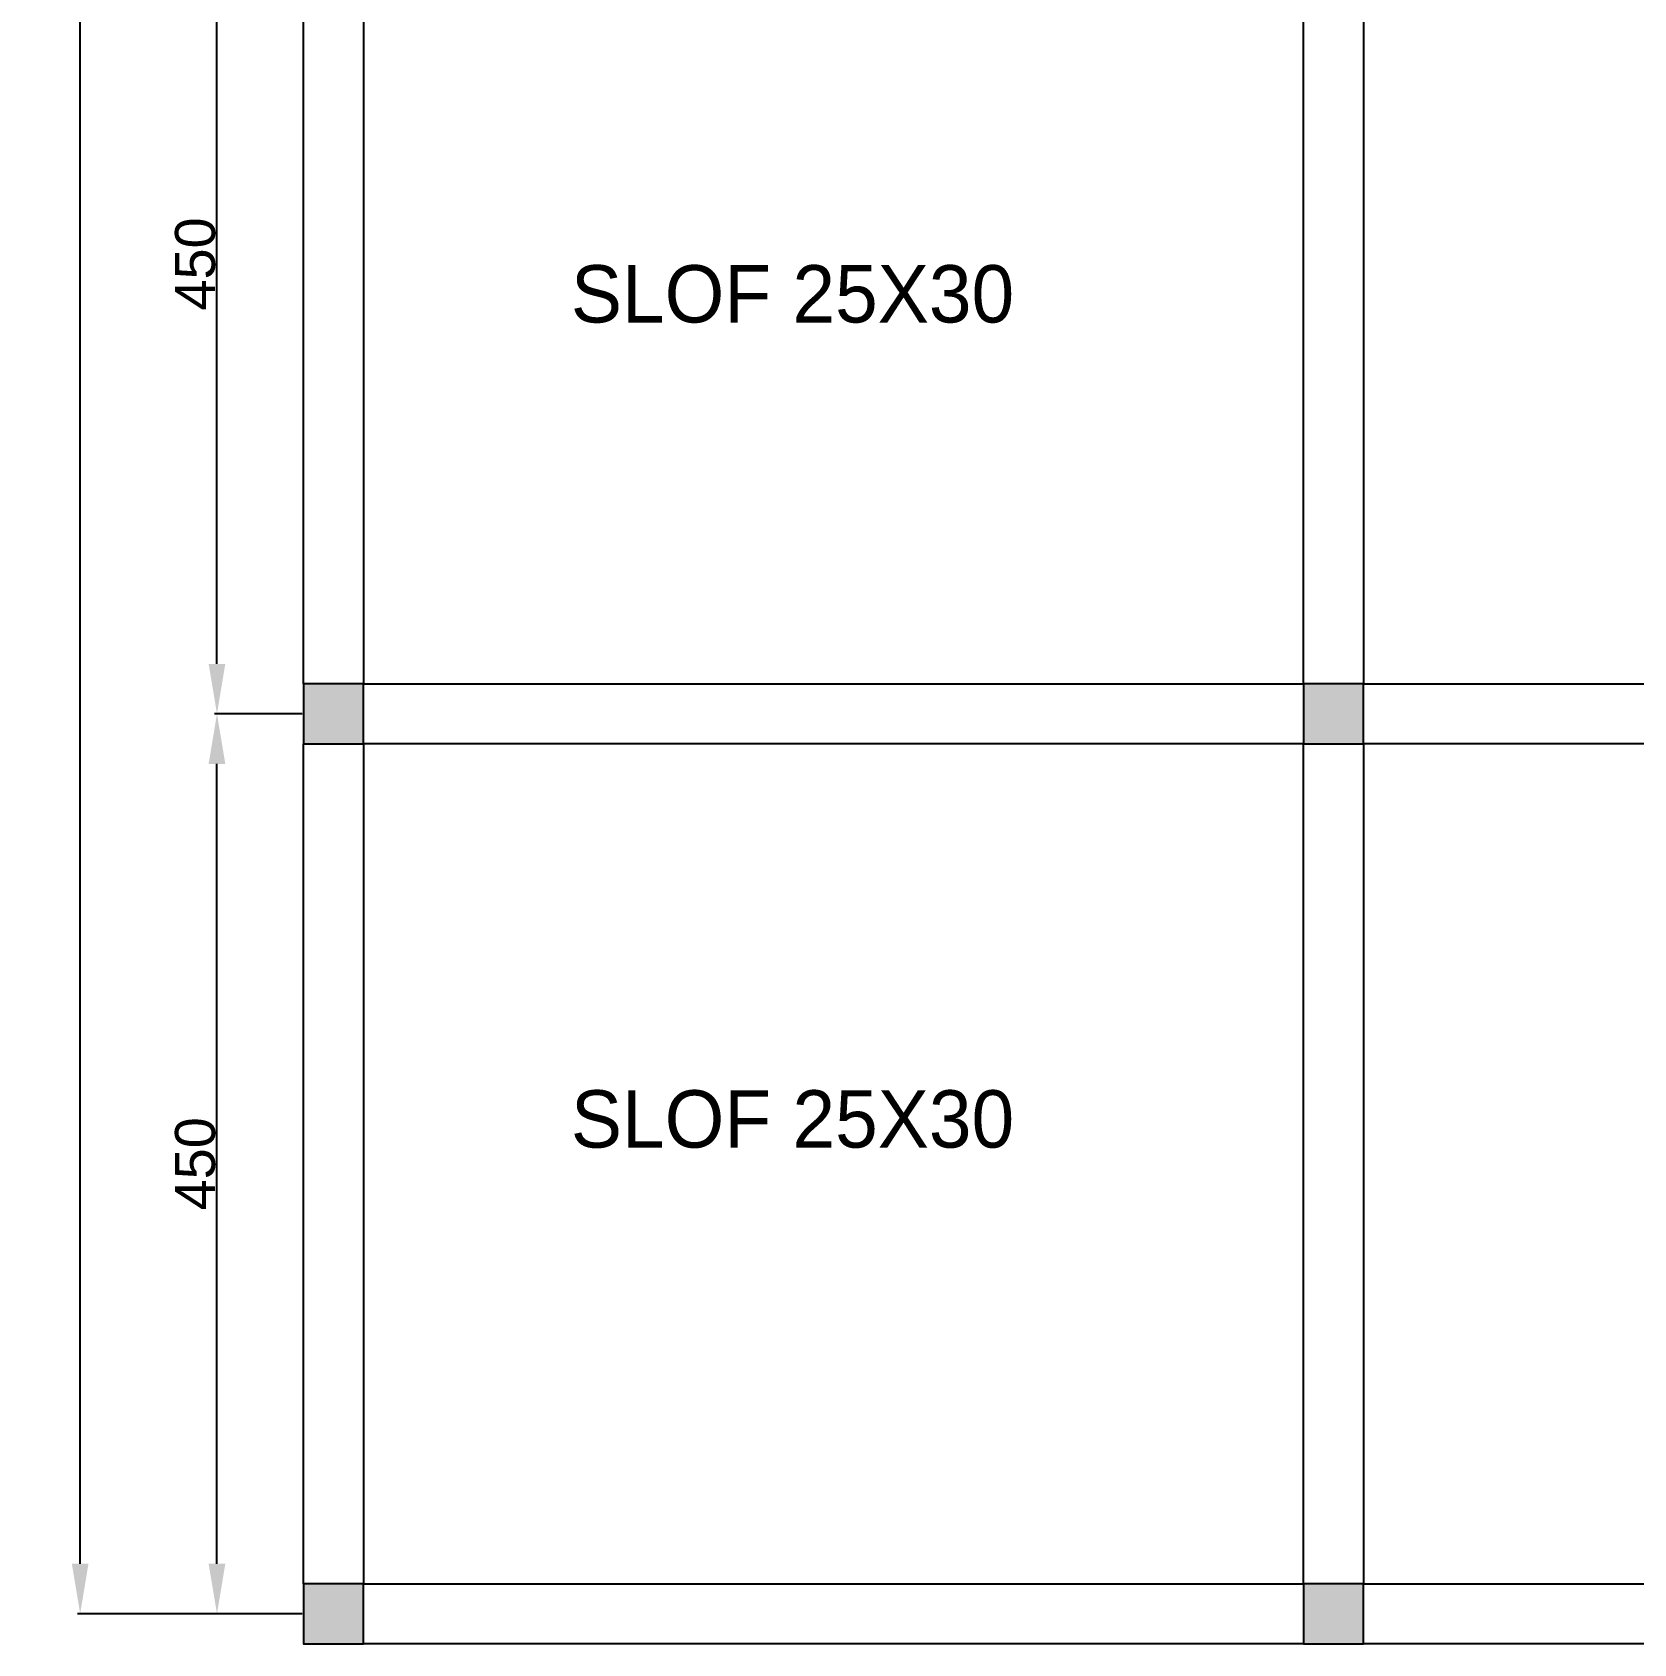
# Model space of a CAD drawing. Header units: centimetres. Extents: x 134057 to 145613, y 5028 to 39996.
# Drawn here: x 135326 to 136127, y 25707 to 26513 of the extents above; entities that cross this region are included whole.
import ezdxf

# ---------------------------------------------------------------- set-up
doc = ezdxf.new("R2010")
doc.units = ezdxf.units.CM
doc.header["$PDMODE"] = 2
for name, color, linetype in [('dinding', 151, 'Continuous'), ('kolom', 141, 'Continuous'), ('sloof', 103, 'Continuous')]:
    doc.layers.add(name, color=color, linetype=linetype)
doc.layers.add('TEKS', color=190, linetype='Continuous', lineweight=0)
doc.styles.get("Standard").update_dxf_attribs({"font": 'arial.ttf'})
doc.styles.add('TRADITIONAL', font='')
doc.styles.get('TRADITIONAL').set_extended_font_data('Traditional Arabic')
doc.dimstyles.new('ISO-25', dxfattribs={"dimtxt": 2.5, "dimasz": 2.5, "dimexe": 1.25, "dimexo": 0.625, "dimtad": 1, "dimtxsty": 'Standard', "dimcen": 2.5, "dimadec": 0, "dimazin": 0, "dimtfac": 1, "dimtmove": 0, "dimatfit": 3, "dimfxl": 1, "dimarcsym": 0})

# ---------------------------------------------------------------- blocks, each defined once
blk = doc.blocks.new('*D25')
at = {"layer": 'Defpoints', "color": 0, "transparency": 16777216}
for p in [(135418.17, 26622.13), (135461.39, 26622.13), (135461.39, 26172.13)]:
    blk.add_point(p, dxfattribs=at)
at = {"layer": 'dinding', "color": 0, "lineweight": -2, "transparency": 16777216}
for p, q in [((135460.76, 26622.13), (135416.92, 26622.13)), ((135418.17, 26197.13), (135418.17, 26597.13)), ((135460.76, 26172.13), (135416.92, 26172.13))]:
    blk.add_line(p, q, dxfattribs=at)
at = {"layer": 'dinding', "color": 0, "transparency": 16777216}
for points in [[(135414, 26597.13), (135422.34, 26597.13), (135418.17, 26622.13)], [(135414, 26197.13), (135422.34, 26197.13), (135418.17, 26172.13)]]:
    blk.add_solid(points, dxfattribs=at)
at = {"layer": 'dinding', "color": 0, "transparency": 16777216, "insert": (135407.33, 26397.13), "char_height": 20, "attachment_point": 5, "rotation": 90}
blk.add_mtext('450', dxfattribs=at)
blk = doc.blocks.new('*D26')
at = {"layer": 'Defpoints', "color": 0, "transparency": 16777216}
for p in [(135418.17, 26172.13), (135461.39, 26172.13), (135461.39, 25722.13)]:
    blk.add_point(p, dxfattribs=at)
at = {"layer": 'dinding', "color": 0, "lineweight": -2, "transparency": 16777216}
for p, q in [((135460.76, 26172.13), (135416.92, 26172.13)), ((135418.17, 25747.13), (135418.17, 26147.13)), ((135460.76, 25722.13), (135416.92, 25722.13))]:
    blk.add_line(p, q, dxfattribs=at)
at = {"layer": 'dinding', "color": 0, "transparency": 16777216}
for points in [[(135414, 26147.13), (135422.34, 26147.13), (135418.17, 26172.13)], [(135414, 25747.13), (135422.34, 25747.13), (135418.17, 25722.13)]]:
    blk.add_solid(points, dxfattribs=at)
at = {"layer": 'dinding', "color": 0, "transparency": 16777216, "insert": (135407.33, 25947.13), "char_height": 20, "attachment_point": 5, "rotation": 90}
blk.add_mtext('450', dxfattribs=at)
blk = doc.blocks.new('*D27')
at = {"layer": 'Defpoints', "color": 0, "transparency": 16777216}
for p in [(135349.77, 27522.13), (135461.39, 27522.13), (135461.39, 25722.13)]:
    blk.add_point(p, dxfattribs=at)
at = {"layer": 'dinding', "color": 0, "lineweight": -2, "transparency": 16777216}
for p, q in [((135460.76, 27522.13), (135348.52, 27522.13)), ((135349.77, 25747.13), (135349.77, 27497.13)), ((135460.76, 25722.13), (135348.52, 25722.13))]:
    blk.add_line(p, q, dxfattribs=at)
at = {"layer": 'dinding', "color": 0, "transparency": 16777216}
for points in [[(135345.6, 27497.13), (135353.93, 27497.13), (135349.77, 27522.13)], [(135345.6, 25747.13), (135353.93, 25747.13), (135349.77, 25722.13)]]:
    blk.add_solid(points, dxfattribs=at)
at = {"layer": 'dinding', "color": 0, "transparency": 16777216, "insert": (135338.93, 26622.13), "char_height": 20, "attachment_point": 5, "rotation": 90}
blk.add_mtext('1800', dxfattribs=at)

msp = doc.modelspace()

# ---------------------------------------------------------------- hatches: boundary and pattern name
at = {"layer": 'dinding', "true_color": 0x636466}
h = msp.add_hatch(color=251, dxfattribs=at)
h.dxf.hatch_style = 1
h.paths.add_polyline_path([(135491.386, 27537.129), (135461.386, 27537.129), (135461.386, 27507.129), (135491.386, 27507.129)])
h.paths.add_polyline_path([(135633.886, 27529.629), (135618.886, 27529.629), (135618.886, 27514.629), (135633.886, 27514.629)])
h.paths.add_polyline_path([(135483.886, 27329.629), (135468.886, 27329.629), (135468.886, 27314.629), (135483.886, 27314.629)])
h.paths.add_polyline_path([(135633.886, 27329.629), (135618.886, 27329.629), (135618.886, 27314.629), (135633.886, 27314.629)])
h.paths.add_polyline_path([(135991.386, 27537.129), (135961.386, 27537.129), (135961.386, 27507.129), (135991.386, 27507.129)])
h.paths.add_polyline_path([(136491.386, 27537.129), (136461.386, 27537.129), (136461.386, 27507.129), (136491.386, 27507.129)])
h.paths.add_polyline_path([(136991.386, 27537.129), (136961.386, 27537.129), (136961.386, 27507.129), (136991.386, 27507.129)])
h.paths.add_polyline_path([(137333.886, 27529.629), (137318.886, 27529.629), (137318.886, 27514.629), (137333.886, 27514.629)])
h.paths.add_polyline_path([(137491.386, 27537.129), (137461.386, 27537.129), (137461.386, 27507.129), (137491.386, 27507.129)])
h.paths.add_polyline_path([(137333.886, 27329.629), (137318.886, 27329.629), (137318.886, 27314.629), (137333.886, 27314.629)])
h.paths.add_polyline_path([(137483.886, 27329.629), (137468.886, 27329.629), (137468.886, 27314.629), (137483.886, 27314.629)])
h.paths.add_polyline_path([(137491.386, 27087.129), (137461.386, 27087.129), (137461.386, 27057.129), (137491.386, 27057.129)])
h.paths.add_polyline_path([(136991.386, 27087.129), (136961.386, 27087.129), (136961.386, 27057.129), (136991.386, 27057.129)])
h.paths.add_polyline_path([(136491.386, 27087.129), (136461.386, 27087.129), (136461.386, 27057.129), (136491.386, 27057.129)])
h.paths.add_polyline_path([(135991.386, 27087.129), (135961.386, 27087.129), (135961.386, 27057.129), (135991.386, 27057.129)])
h.paths.add_polyline_path([(135491.386, 27087.129), (135461.386, 27087.129), (135461.386, 27057.129), (135491.386, 27057.129)])
h.paths.add_polyline_path([(135491.386, 26637.129), (135461.386, 26637.129), (135461.386, 26607.129), (135491.386, 26607.129)])
h.paths.add_polyline_path([(135991.386, 26637.129), (135961.386, 26637.129), (135961.386, 26607.129), (135991.386, 26607.129)])
h.paths.add_polyline_path([(136491.386, 26637.129), (136461.386, 26637.129), (136461.386, 26607.129), (136491.386, 26607.129)])
h.paths.add_polyline_path([(136991.386, 26637.129), (136961.386, 26637.129), (136961.386, 26607.129), (136991.386, 26607.129)])
h.paths.add_polyline_path([(137491.386, 26637.129), (137461.386, 26637.129), (137461.386, 26607.129), (137491.386, 26607.129)])
h.paths.add_polyline_path([(137491.386, 26187.129), (137461.386, 26187.129), (137461.386, 26157.129), (137491.386, 26157.129)])
h.paths.add_polyline_path([(136991.386, 26187.129), (136961.386, 26187.129), (136961.386, 26157.129), (136991.386, 26157.129)])
h.paths.add_polyline_path([(136491.386, 26187.129), (136461.386, 26187.129), (136461.386, 26157.129), (136491.386, 26157.129)])
h.paths.add_polyline_path([(135991.386, 26187.129), (135961.386, 26187.129), (135961.386, 26157.129), (135991.386, 26157.129)])
h.paths.add_polyline_path([(135491.386, 26187.129), (135461.386, 26187.129), (135461.386, 26157.129), (135491.386, 26157.129)])
h.paths.add_polyline_path([(135491.386, 25722.129), (135461.386, 25722.129), (135461.386, 25707.129), (135491.386, 25707.129)])
h.paths.add_polyline_path([(135491.386, 25737.129), (135461.386, 25737.129), (135461.386, 25722.129), (135491.386, 25722.129)])
h.paths.add_polyline_path([(135991.386, 25722.129), (135961.386, 25722.129), (135961.386, 25707.129), (135991.386, 25707.129)])
h.paths.add_polyline_path([(135991.386, 25737.129), (135961.386, 25737.129), (135961.386, 25722.129), (135991.386, 25722.129)])
h.paths.add_polyline_path([(136491.386, 25722.129), (136461.386, 25722.129), (136461.386, 25707.129), (136491.386, 25707.129)])
h.paths.add_polyline_path([(136491.386, 25737.129), (136461.386, 25737.129), (136461.386, 25722.129), (136491.386, 25722.129)])
h.paths.add_polyline_path([(136991.386, 25722.129), (136961.386, 25722.129), (136961.386, 25707.129), (136991.386, 25707.129)])
h.paths.add_polyline_path([(136991.386, 25737.129), (136961.386, 25737.129), (136961.386, 25722.129), (136991.386, 25722.129)])
h.paths.add_polyline_path([(137491.386, 25722.129), (137461.386, 25722.129), (137461.386, 25707.129), (137491.386, 25707.129)])
h.paths.add_polyline_path([(137491.386, 25737.129), (137461.386, 25737.129), (137461.386, 25722.129), (137491.386, 25722.129)])

# ---------------------------------------------------------------- linework, layer by layer
at = {"layer": 'dinding'}
msp.add_line((135461.386, 25737.129), (135461.386, 25722.129), dxfattribs=at)
at = {"layer": 'kolom'}
for points in [[(135461.386, 26157.129), (135491.386, 26157.129), (135491.386, 26187.129), (135461.386, 26187.129)], [(135961.386, 26157.129), (135991.386, 26157.129), (135991.386, 26187.129), (135961.386, 26187.129)], [(135961.386, 25707.129), (135991.386, 25707.129), (135991.386, 25737.129), (135961.386, 25737.129)]]:
    msp.add_lwpolyline(points, close=True, dxfattribs=at)
msp.add_lwpolyline([(135461.386, 25737.129), (135461.386, 25707.129), (135491.386, 25707.129), (135491.386, 25737.129), (135461.386, 25737.129)], dxfattribs=at)
at = {"layer": 'sloof'}
for points in [[(135461.386, 26607.129), (135491.386, 26607.129), (135491.386, 26187.129), (135461.386, 26187.129)], [(135961.386, 26607.129), (135991.386, 26607.129), (135991.386, 26187.129), (135961.386, 26187.129)], [(135491.386, 26187.129), (135961.386, 26187.129), (135961.386, 26157.129), (135491.386, 26157.129)], [(135991.386, 26187.129), (136461.386, 26187.129), (136461.386, 26157.129), (135991.386, 26157.129)], [(135461.386, 26157.129), (135491.386, 26157.129), (135491.386, 25737.129), (135461.386, 25737.129)], [(135961.386, 26157.129), (135991.386, 26157.129), (135991.386, 25737.129), (135961.386, 25737.129)], [(135491.386, 25737.129), (135961.386, 25737.129), (135961.386, 25707.129), (135491.386, 25707.129)], [(135991.386, 25737.129), (136461.386, 25737.129), (136461.386, 25707.129), (135991.386, 25707.129)]]:
    msp.add_lwpolyline(points, close=True, dxfattribs=at)

# ---------------------------------------------------------------- texts
at = {"layer": 'TEKS', "color": 1, "lineweight": 15, "char_height": 28.6714, "width": 429.1218, "attachment_point": 5, "style": 'TRADITIONAL'}
for insert in [(135705.947, 26381.982), (135705.947, 25969.374)]:
    msp.add_mtext('SLOF 25X30', dxfattribs=dict(at, insert=insert))

# ---------------------------------------------------------------- dimensions: what is measured, and where the dimension line sits
at = {"layer": 'dinding'}
for base, p1, p2, picture, middle in [((135349.766, 27522.129), (135461.386, 25722.129), (135461.386, 27522.129), '*D27', (135338.93, 26622.129)), ((135418.171, 26622.129), (135461.386, 26172.129), (135461.386, 26622.129), '*D25', (135407.334, 26397.129)), ((135418.171, 26172.129), (135461.386, 25722.129), (135461.386, 26172.129), '*D26', (135407.334, 25947.129))]:
    dim = msp.add_linear_dim(base=base, p1=p1, p2=p2, angle=90, dimstyle='ISO-25', override={"dimtxt": 20, "dimasz": 25}, dxfattribs=at)
    dim.commit()
    dim.dimension.update_dxf_attribs({"geometry": picture, "text_midpoint": middle})

doc.saveas('drawing.dxf')
